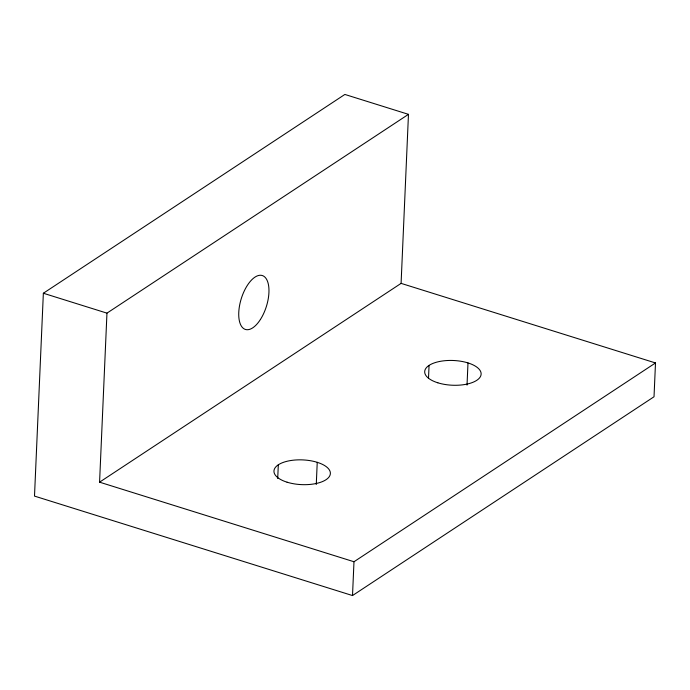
<?xml version="1.0" encoding="UTF-8"?>
<svg xmlns="http://www.w3.org/2000/svg" width="690" height="690" viewBox="0 0 690 690"><rect width="100%" height="100%" fill="white"/><g stroke="black" fill="none" stroke-linecap="round" stroke-linejoin="round"><path stroke-width="1.03" d="M408.471 114.342L344.871 94.444L43.358 293.241L34.5 496.093L352.512 595.556L654.025 396.759L655.5 362.949L401.088 283.374L99.576 482.172L106.959 313.139L408.471 114.342L401.088 283.374M277.708 478.532L278.312 464.801M316.27 484.509L317.236 462.317M352.512 595.556L353.987 561.746L655.5 362.949M428.516 378.077L429.068 365.398M467.027 385.106L467.993 362.923M43.358 293.241L106.959 313.139M99.576 482.172L353.987 561.746M437.839 382.803A28.238 12.377 2.5 0 0 481.111 374.351A28.238 12.377 2.5 0 0 439.797 361.431A28.238 12.377 2.5 0 0 437.839 382.803M287.083 482.198A28.238 12.377 2.5 0 0 330.355 473.754A28.238 12.377 2.5 0 0 289.041 460.834A28.238 12.377 2.5 0 0 287.083 482.198M260.423 319.47A28.238 13.145 -72.6 0 0 262.338 275.552A28.238 13.145 -72.6 0 0 238.766 312.423A28.238 13.145 -72.6 0 0 260.423 319.47"/></g></svg>
